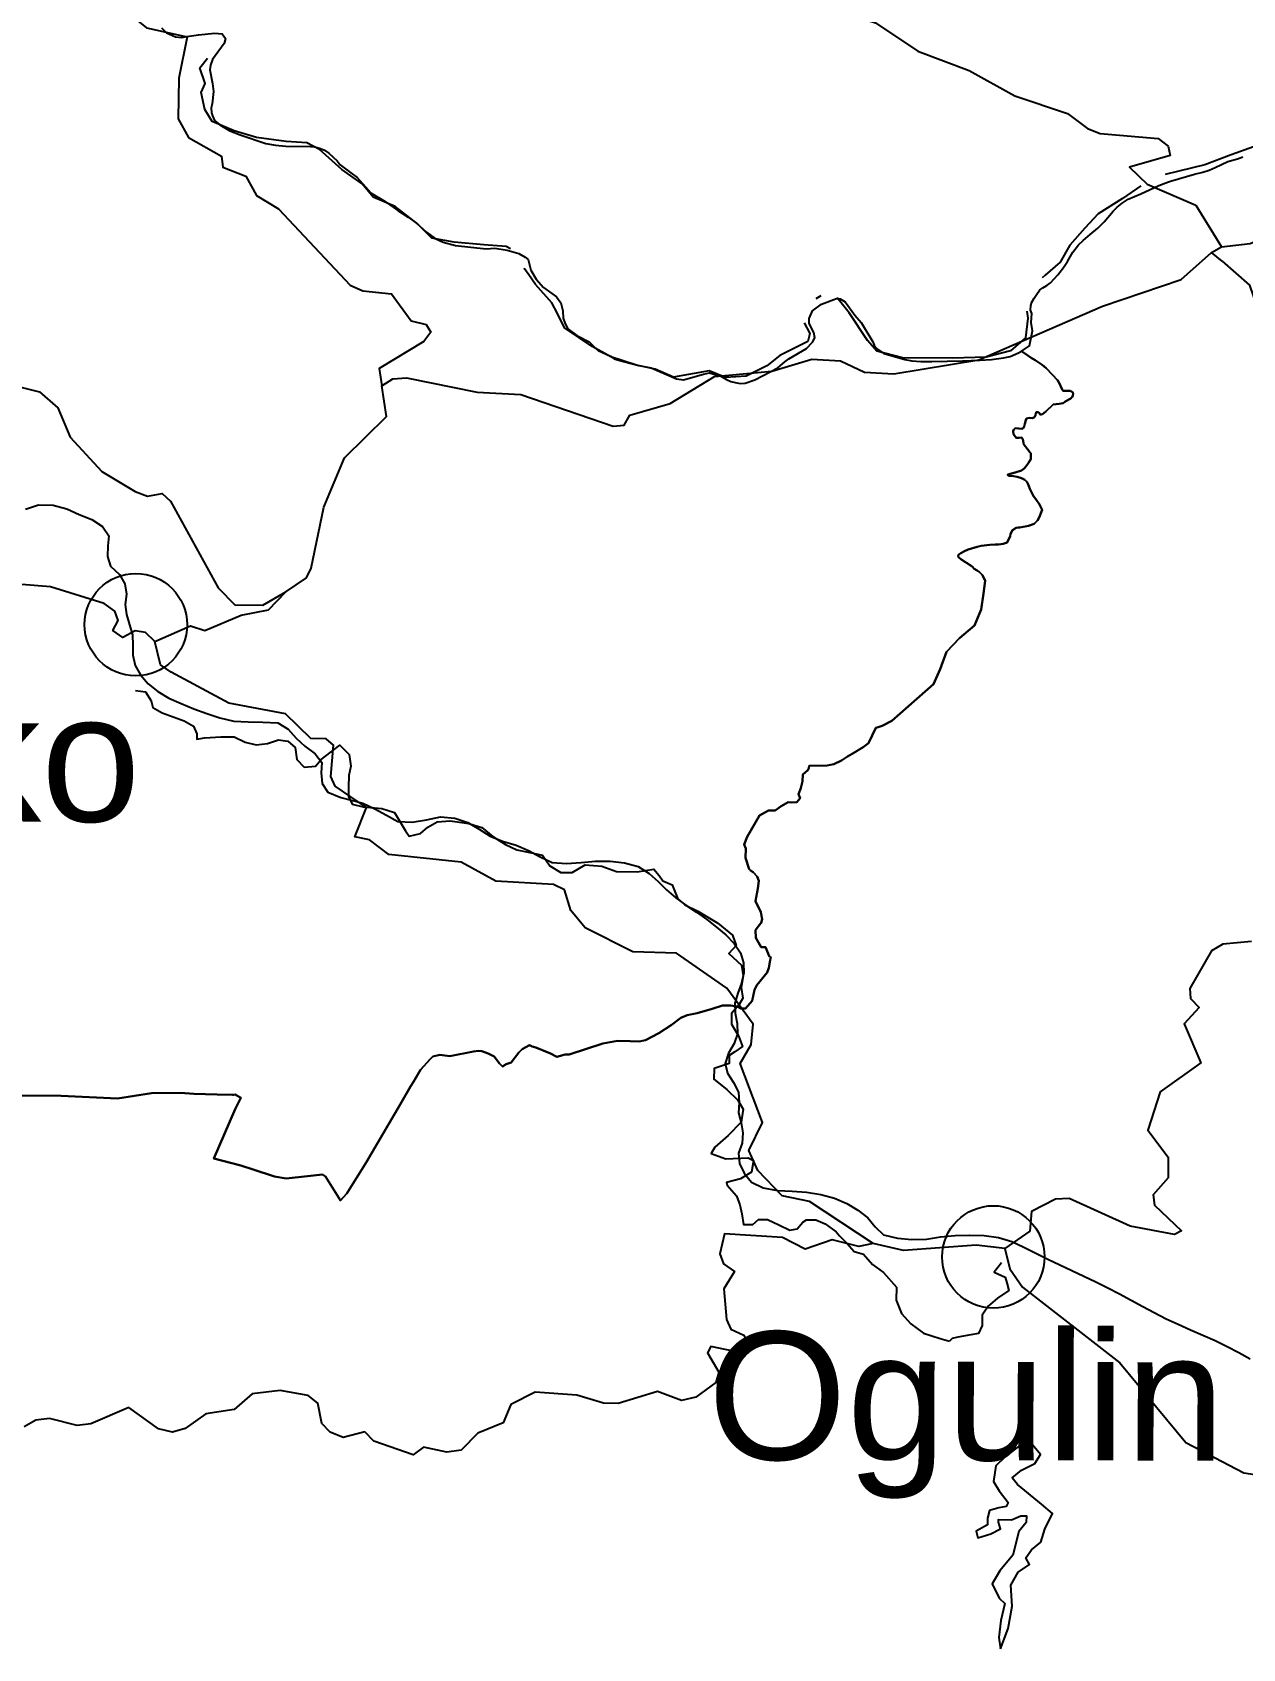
# Model space of a CAD drawing. Header units: metres. Extents: x 13.21 to 19.52, y 42.14 to 46.62.
# Drawn here: x 15.0523 to 15.2645, y 45.2001 to 45.4835 of the extents above; entities that cross this region are included whole.
import ezdxf

# ---------------------------------------------------------------- set-up
doc = ezdxf.new("R2010")
doc.units = ezdxf.units.M
doc.header["$MEASUREMENT"] = 0
for name, color, linetype in [('CESTE', 5, 'Continuous'), ('grad_manji', 1, 'Continuous'), ('hr', 9, 'Continuous'), ('naziv_manji', 1, 'Continuous'), ('PRUGE', 7, 'Continuous'), ('RIJEKE', 4, 'Continuous')]:
    doc.layers.add(name, color=color, linetype=linetype)
doc.styles.get("Standard").update_dxf_attribs({"font": 'arial.ttf'})

msp = doc.modelspace()

# ---------------------------------------------------------------- linework, layer by layer
at = {"layer": 'CESTE'}
for p, q in [((15.25906, 45.44485), (15.2608, 45.44587)), ((15.26092, 45.44337), (15.25906, 45.44485))]:
    msp.add_line(p, q, dxfattribs=at)
for points in [[(15.18881, 45.50224), (15.18723, 45.49696), (15.19062, 45.49236), (15.19036, 45.49052), (15.19167, 45.489), (15.1955, 45.48659), (15.20015, 45.48511), (15.20758, 45.48016), (15.21658, 45.47677), (15.22459, 45.47233), (15.23383, 45.46921), (15.23729, 45.46657), (15.23955, 45.46571), (15.24967, 45.46484), (15.25145, 45.46349), (15.25178, 45.46187), (15.24469, 45.45982), (15.24777, 45.45683), (15.25632, 45.45313), (15.2608, 45.44587)], [(15.0667, 45.48612), (15.06933, 45.4867), (15.07236, 45.48423), (15.0795, 45.48266), (15.07799, 45.47545), (15.07792, 45.46832), (15.07973, 45.465), (15.08552, 45.46174), (15.08575, 45.45982), (15.08975, 45.45827), (15.09161, 45.45485), (15.0955, 45.45254), (15.10808, 45.43912), (15.11027, 45.43816), (15.11528, 45.43761), (15.11875, 45.43287), (15.12136, 45.43225), (15.12217, 45.43091), (15.12095, 45.42923), (15.11312, 45.42455), (15.1136, 45.42147)], [(15.2608, 45.44587), (15.26581, 45.44644), (15.27234, 45.44923), (15.27747, 45.44949), (15.28395, 45.45221), (15.29402, 45.45266), (15.30095, 45.45491), (15.31461, 45.45026), (15.32223, 45.4497), (15.33216, 45.45036)], [(14.9759, 45.45201), (14.97775, 45.45069), (14.97709, 45.44541), (14.97849, 45.44201), (14.98318, 45.43776), (14.98744, 45.43577), (15.00563, 45.42926), (15.01775, 45.42643), (15.0314, 45.42155), (15.03641, 45.42093), (15.04646, 45.42217), (15.05361, 45.42046), (15.05678, 45.41765), (15.05897, 45.4125), (15.06453, 45.40648), (15.07039, 45.40296), (15.07252, 45.40216), (15.07507, 45.40262), (15.07654, 45.40125), (15.0849, 45.38608), (15.08781, 45.38311), (15.09272, 45.38303), (15.09677, 45.38537)], [(15.1136, 45.42147), (15.11556, 45.42272), (15.11793, 45.42288), (15.1303, 45.42038), (15.13795, 45.41997), (15.15417, 45.41441), (15.15606, 45.41459), (15.1571, 45.41634), (15.16416, 45.41839), (15.17191, 45.4231), (15.18198, 45.42406), (15.18898, 45.42616), (15.19402, 45.42586), (15.19821, 45.42388), (15.20335, 45.42361), (15.21823, 45.42604), (15.23993, 45.43546), (15.2537, 45.44015), (15.25906, 45.44485)], [(15.26092, 45.44337), (15.26568, 45.43914), (15.2687, 45.43042), (15.27002, 45.42893), (15.27264, 45.42845), (15.27379, 45.42717), (15.276, 45.42198), (15.27889, 45.41899), (15.2862, 45.41468)], [(15.09677, 45.38537), (15.10039, 45.38782), (15.10122, 45.38955), (15.10342, 45.40022), (15.10707, 45.40884), (15.11441, 45.41613), (15.1136, 45.42147)], [(15.0738, 45.37665), (15.07217, 45.37827), (15.07035, 45.37855), (15.06823, 45.37739), (15.06647, 45.37857), (15.06739, 45.38036), (15.06678, 45.382), (15.06493, 45.38331), (15.05555, 45.38623), (15.05051, 45.38666)], [(15.0738, 45.37665), (15.08009, 45.37941), (15.08256, 45.37859), (15.08897, 45.38129), (15.09375, 45.38221), (15.09677, 45.38537)], [(15.19973, 45.27113), (15.1886, 45.27849), (15.18377, 45.27952), (15.1795, 45.28394), (15.17794, 45.28742), (15.18032, 45.29232), (15.17642, 45.30271), (15.17837, 45.306), (15.17868, 45.30956), (15.17406, 45.31592), (15.16525, 45.32204), (15.15759, 45.32228), (15.14925, 45.32645), (15.14673, 45.32953), (15.14565, 45.33313), (15.1437, 45.33405), (15.13358, 45.33467), (15.12754, 45.33798), (15.11485, 45.33933), (15.11144, 45.34191), (15.10885, 45.34245), (15.11089, 45.34757), (15.10544, 45.35128), (15.10464, 45.35298), (15.10514, 45.3585), (15.10386, 45.3596), (15.10114, 45.35965), (15.09669, 45.36399), (15.0868, 45.36584), (15.07667, 45.37127), (15.07483, 45.37258), (15.0738, 45.37665)], [(15.26603, 45.3241), (15.26102, 45.32363), (15.25903, 45.32246), (15.25523, 45.31582), (15.25538, 45.31406), (15.25688, 45.31248), (15.25426, 45.30967), (15.25716, 45.30279), (15.25007, 45.29772), (15.2479, 45.29103), (15.25145, 45.28628), (15.25146, 45.28265), (15.2488, 45.27964), (15.24905, 45.27786), (15.2538, 45.27333), (15.25255, 45.27272), (15.2448, 45.27416), (15.23412, 45.279), (15.23168, 45.27889), (15.22751, 45.27675), (15.22722, 45.2733), (15.22279, 45.27025)], [(15.19973, 45.27113), (15.19722, 45.27064), (15.19257, 45.2718), (15.18783, 45.27016), (15.18385, 45.27216), (15.1737, 45.27282), (15.17285, 45.26932), (15.17351, 45.26759), (15.17542, 45.2662), (15.17354, 45.26321), (15.17401, 45.25784), (15.17477, 45.25611), (15.17704, 45.25504), (15.17773, 45.25368), (15.17631, 45.25201), (15.1713, 45.25309), (15.17068, 45.252), (15.17267, 45.24857), (15.17216, 45.24677), (15.16866, 45.24422), (15.16615, 45.24359), (15.16193, 45.24522), (15.15505, 45.24309), (15.15247, 45.24314), (15.14781, 45.24453), (15.14049, 45.24507), (15.13621, 45.2429), (15.13486, 45.23968), (15.13042, 45.23786), (15.1275, 45.23493), (15.125, 45.23457), (15.12089, 45.23545), (15.11907, 45.2341), (15.11218, 45.23646), (15.11063, 45.23812), (15.10684, 45.23715), (15.10454, 45.23809), (15.10311, 45.23961), (15.10241, 45.24313), (15.10068, 45.24451), (15.09576, 45.24536), (15.09086, 45.24478), (15.08769, 45.24201), (15.08276, 45.24125), (15.07911, 45.23868), (15.07688, 45.23808), (15.07446, 45.23863), (15.06926, 45.2424), (15.06259, 45.23955), (15.0602, 45.23924), (15.05533, 45.24047), (15.05293, 45.24016), (15.05089, 45.23899)], [(15.22279, 45.27025), (15.21778, 45.27083), (15.20506, 45.26992), (15.19973, 45.27113)], [(15.22279, 45.27025), (15.22367, 45.2667), (15.22589, 45.2635), (15.24298, 45.2502), (15.25453, 45.23628), (15.26474, 45.23093), (15.26967, 45.23016), (15.27173, 45.22901), (15.27237, 45.22493)]]:
    msp.add_lwpolyline(points, dxfattribs=at)
at = {"layer": 'grad_manji'}
for centre in [(15.07048, 45.37962), (15.2208, 45.26878)]:
    msp.add_circle(centre, 0.00898, dxfattribs=at)
at = {"layer": 'hr'}
for points in [[(15.07496, 45.48427), (15.07583, 45.48337), (15.07741, 45.48266), (15.07855, 45.48257), (15.07941, 45.48274), (15.08144, 45.483), (15.08434, 45.48329), (15.08561, 45.48318), (15.08618, 45.48235), (15.08594, 45.48152), (15.08394, 45.47868), (15.08355, 45.4777), (15.08345, 45.47687), (15.08391, 45.47447), (15.08407, 45.47309), (15.08384, 45.47093), (15.08371, 45.47021), (15.08374, 45.46932), (15.08391, 45.46881), (15.08429, 45.468), (15.08521, 45.46726), (15.08697, 45.4662), (15.08876, 45.46546), (15.09325, 45.46399), (15.09496, 45.46365), (15.09679, 45.4635), (15.10107, 45.46342), (15.10186, 45.46337), (15.10283, 45.46311), (15.10358, 45.4628), (15.10429, 45.46227), (15.10577, 45.46093), (15.10629, 45.46024), (15.10794, 45.45898), (15.10928, 45.45803), (15.11119, 45.45582), (15.11175, 45.45529), (15.11417, 45.45379), (15.11641, 45.45221), (15.11824, 45.45107), (15.11971, 45.44998), (15.12146, 45.44842), (15.12297, 45.44733), (15.12433, 45.44665), (15.12652, 45.44607), (15.13192, 45.44552), (15.13339, 45.4456), (15.13556, 45.44529), (15.13762, 45.44466), (15.13872, 45.44403), (15.13926, 45.44364), (15.13971, 45.44175), (15.14064, 45.44018), (15.14192, 45.43874), (15.14343, 45.4377), (15.14421, 45.43707), (15.14498, 45.43602), (15.14534, 45.43462), (15.14538, 45.43334), (15.14577, 45.43233), (15.14621, 45.43147), (15.1478, 45.4303), (15.14993, 45.4292), (15.15123, 45.42791), (15.15151, 45.42769), (15.15367, 45.42667), (15.15449, 45.42618), (15.15596, 45.42573), (15.15868, 45.42505), (15.16084, 45.42463), (15.16523, 45.42271), (15.1665, 45.42253), (15.16729, 45.42279), (15.16999, 45.42354), (15.17105, 45.42375), (15.17304, 45.4232), (15.17401, 45.4226), (15.17479, 45.42223), (15.17552, 45.42209), (15.17643, 45.42192), (15.17729, 45.42195), (15.17902, 45.42252), (15.183, 45.42462), (15.18426, 45.42571), (15.18498, 45.42623), (15.18807, 45.42804), (15.18912, 45.42912), (15.18953, 45.42993), (15.18933, 45.43081), (15.18851, 45.43242), (15.1885, 45.43331), (15.18911, 45.43465), (15.19066, 45.4358), (15.19333, 45.43677), (15.19395, 45.43672), (15.1948, 45.43623), (15.19655, 45.43388), (15.19766, 45.43258), (15.1997, 45.4292), (15.19991, 45.42862), (15.20031, 45.42802), (15.20162, 45.42714), (15.20527, 45.42609), (15.20654, 45.42588), (15.20808, 45.42574), (15.21, 45.42574), (15.2154, 45.42589), (15.21841, 45.42601), (15.22046, 45.42611), (15.2226, 45.42638), (15.22375, 45.42665), (15.22524, 45.42726), (15.22576, 45.42759), (15.22684, 45.42682), (15.22743, 45.42638), (15.22811, 45.426), (15.22885, 45.42551), (15.22938, 45.42519), (15.23004, 45.4246), (15.2312, 45.42344), (15.23203, 45.42248), (15.23234, 45.42204), (15.23287, 45.42084), (15.23303, 45.42063), (15.2342, 45.42062), (15.2345, 45.42051), (15.23471, 45.42034), (15.23479, 45.42011), (15.23474, 45.41979), (15.2346, 45.41951), (15.23442, 45.41931), (15.23336, 45.41866), (15.23304, 45.41847), (15.23272, 45.41837), (15.23235, 45.41833), (15.23128, 45.41824), (15.22999, 45.41696), (15.2294, 45.41654), (15.22918, 45.41646), (15.22902, 45.41649), (15.22889, 45.41662), (15.22881, 45.41677), (15.22865, 45.41687), (15.22845, 45.4169), (15.22831, 45.41685), (15.2282, 45.41643), (15.22817, 45.41627), (15.22815, 45.41622), (15.22799, 45.41601), (15.2278, 45.41588), (15.22765, 45.41583), (15.22718, 45.4159), (15.22686, 45.41583), (15.22662, 45.41575), (15.22648, 45.41548), (15.22635, 45.4148), (15.22623, 45.41436), (15.22608, 45.41414), (15.22592, 45.41402), (15.22578, 45.41396), (15.2246, 45.41404), (15.22437, 45.41382), (15.2243, 45.41355), (15.22435, 45.41304), (15.2248, 45.4124), (15.2253, 45.41239), (15.22576, 45.41243), (15.22596, 45.41213), (15.22604, 45.41182), (15.2261, 45.41144), (15.22616, 45.41122), (15.22642, 45.41083), (15.22679, 45.41037), (15.22721, 45.40988), (15.22737, 45.40966), (15.2274, 45.40926), (15.2274, 45.40884), (15.22737, 45.40863), (15.22697, 45.40796), (15.22656, 45.40739), (15.22618, 45.40699), (15.22572, 45.40664), (15.22463, 45.40632), (15.22332, 45.40593), (15.22334, 45.40581), (15.22352, 45.40573), (15.22371, 45.40571), (15.22435, 45.40567), (15.22499, 45.40556), (15.22574, 45.40533), (15.22633, 45.40502), (15.22664, 45.40469), (15.22686, 45.40434), (15.22719, 45.40342), (15.22784, 45.40216), (15.22841, 45.40136), (15.22848, 45.40125), (15.22881, 45.40078), (15.22914, 45.40024), (15.22934, 45.39974), (15.22924, 45.39948), (15.22893, 45.39867), (15.2288, 45.3983), (15.22856, 45.3979), (15.22795, 45.39731), (15.22695, 45.39697), (15.22542, 45.39667), (15.22514, 45.39668), (15.22481, 45.3966), (15.22418, 45.39621), (15.224, 45.39587), (15.22383, 45.39546), (15.22375, 45.39513), (15.22327, 45.39413), (15.22322, 45.39401), (15.22255, 45.39379), (15.22172, 45.39365), (15.22115, 45.39368), (15.22016, 45.39361), (15.21867, 45.39344), (15.21796, 45.39327), (15.21639, 45.3928), (15.21572, 45.39249), (15.21508, 45.39214), (15.21474, 45.3919), (15.21461, 45.39171), (15.21472, 45.39147), (15.2151, 45.3911), (15.21694, 45.38995), (15.21713, 45.38976), (15.21742, 45.38943), (15.21794, 45.38913), (15.2183, 45.38891), (15.21856, 45.38866), (15.21879, 45.38839), (15.21889, 45.38827), (15.21939, 45.38731), (15.21909, 45.38507), (15.21864, 45.38229), (15.21748, 45.37946), (15.21489, 45.37725), (15.21258, 45.37484), (15.21149, 45.37181), (15.21033, 45.36919), (15.203, 45.36276), (15.20133, 45.36191), (15.20062, 45.36167), (15.20018, 45.36151), (15.19889, 45.35883), (15.19801, 45.35817), (15.19607, 45.35696), (15.19521, 45.3565), (15.19419, 45.35579), (15.19283, 45.35514), (15.19169, 45.35494), (15.18854, 45.35485), (15.18843, 45.35449), (15.18831, 45.35414), (15.18743, 45.35333), (15.18737, 45.35218), (15.18707, 45.35096), (15.18663, 45.34989), (15.18693, 45.34923), (15.18635, 45.34853), (15.18548, 45.34842), (15.18484, 45.34853), (15.18362, 45.34782), (15.18254, 45.34702), (15.1814, 45.34707), (15.17981, 45.34616), (15.17764, 45.34242), (15.17714, 45.3411), (15.17742, 45.34039), (15.17734, 45.33872), (15.17798, 45.33675), (15.17826, 45.33652), (15.1787, 45.33624), (15.17942, 45.33548), (15.1797, 45.33473), (15.17952, 45.33339), (15.17912, 45.33113), (15.18004, 45.32921), (15.18025, 45.32799), (15.18012, 45.32737), (15.17975, 45.32693), (15.17909, 45.32607), (15.17916, 45.3247), (15.18009, 45.32308), (15.18088, 45.32308), (15.18132, 45.32196), (15.18153, 45.32152), (15.18181, 45.32126), (15.18166, 45.32081), (15.18144, 45.31949), (15.18115, 45.31862), (15.17935, 45.31641), (15.17891, 45.3156), (15.17855, 45.31367), (15.17733, 45.31231), (15.17689, 45.31234), (15.17653, 45.31235), (15.17591, 45.31271), (15.17476, 45.31287), (15.17331, 45.31287), (15.17153, 45.31227), (15.16886, 45.31151), (15.16713, 45.31116), (15.16599, 45.31071), (15.16434, 45.30939), (15.16218, 45.30798), (15.1598, 45.30677), (15.15873, 45.30656), (15.15713, 45.30658), (15.15493, 45.30668), (15.15234, 45.30617), (15.14646, 45.30426), (15.14575, 45.30426), (15.1443, 45.30386), (15.14316, 45.30442), (15.14058, 45.30549), (15.13994, 45.30569), (15.1395, 45.30589), (15.13821, 45.30518), (15.13763, 45.30462), (15.13627, 45.30285), (15.13541, 45.3026), (15.13475, 45.30219), (15.13426, 45.3027), (15.13332, 45.30391), (15.13225, 45.30443), (15.13111, 45.30484), (15.13053, 45.30489), (15.12968, 45.30479), (15.1255, 45.30398), (15.12379, 45.30423), (15.12257, 45.30393), (15.12206, 45.30348), (15.12041, 45.30161), (15.11918, 45.29948), (15.1186, 45.29867), (15.11681, 45.29549), (15.11083, 45.28533), (15.10746, 45.27991), (15.10685, 45.27921), (15.10638, 45.27865), (15.10372, 45.2829), (15.10323, 45.28321), (15.10057, 45.28296), (15.09684, 45.28256), (15.09476, 45.28291), (15.09105, 45.28413), (15.08889, 45.28479), (15.08417, 45.28601), (15.0879, 45.29471), (15.08891, 45.29668), (15.08791, 45.29723), (15.08766, 45.29721), (15.0874, 45.29721), (15.08476, 45.29724), (15.08066, 45.29739), (15.07829, 45.29755), (15.07321, 45.2975), (15.06725, 45.29655), (15.05742, 45.297), (15.04766, 45.29706)], [(15.04766, 45.29706), (15.05742, 45.297), (15.06725, 45.29655), (15.07321, 45.2975), (15.07829, 45.29755), (15.08066, 45.29739), (15.08476, 45.29724), (15.0874, 45.29721), (15.08766, 45.29721), (15.08791, 45.29723), (15.08891, 45.29668), (15.0879, 45.29471), (15.08417, 45.28601), (15.08889, 45.28479), (15.09105, 45.28413), (15.09476, 45.28291), (15.09684, 45.28256), (15.10057, 45.28296), (15.10323, 45.28321), (15.10372, 45.2829), (15.10638, 45.27865), (15.10685, 45.27921), (15.10746, 45.27991), (15.11083, 45.28533), (15.11681, 45.29549), (15.1186, 45.29867), (15.11918, 45.29948), (15.12041, 45.30161), (15.12206, 45.30348), (15.12257, 45.30393), (15.12379, 45.30423), (15.1255, 45.30398), (15.12968, 45.30479), (15.13053, 45.30489), (15.13111, 45.30484), (15.13225, 45.30443), (15.13332, 45.30391), (15.13426, 45.3027), (15.13475, 45.30219), (15.13541, 45.3026), (15.13627, 45.30285), (15.13763, 45.30462), (15.13821, 45.30518), (15.1395, 45.30589), (15.13994, 45.30569), (15.14058, 45.30549), (15.14316, 45.30442), (15.1443, 45.30386), (15.14575, 45.30426), (15.14646, 45.30426), (15.15234, 45.30617), (15.15493, 45.30668), (15.15713, 45.30658), (15.15873, 45.30656), (15.1598, 45.30677), (15.16218, 45.30798), (15.16434, 45.30939), (15.16599, 45.31071), (15.16713, 45.31116), (15.16886, 45.31151), (15.17153, 45.31227), (15.17331, 45.31287), (15.17476, 45.31287), (15.17591, 45.31271), (15.17653, 45.31235), (15.17689, 45.31234), (15.17733, 45.31231), (15.17855, 45.31367), (15.17891, 45.3156), (15.17935, 45.31641), (15.18115, 45.31862), (15.18144, 45.31949), (15.18166, 45.32081), (15.18181, 45.32126), (15.18153, 45.32152), (15.18132, 45.32196), (15.18088, 45.32308), (15.18009, 45.32308), (15.17916, 45.3247), (15.17909, 45.32607), (15.17975, 45.32693), (15.18012, 45.32737), (15.18025, 45.32799), (15.18004, 45.32921), (15.17912, 45.33113), (15.17952, 45.33339), (15.1797, 45.33473), (15.17942, 45.33548), (15.1787, 45.33624), (15.17826, 45.33652), (15.17798, 45.33675), (15.17734, 45.33872), (15.17742, 45.34039), (15.17714, 45.3411), (15.17764, 45.34242), (15.17981, 45.34616), (15.1814, 45.34707), (15.18254, 45.34702), (15.18362, 45.34782), (15.18484, 45.34853), (15.18548, 45.34842), (15.18635, 45.34853), (15.18693, 45.34923), (15.18663, 45.34989), (15.18707, 45.35096), (15.18737, 45.35218), (15.18743, 45.35333), (15.18831, 45.35414), (15.18843, 45.35449), (15.18854, 45.35485), (15.19169, 45.35494), (15.19283, 45.35514), (15.19419, 45.35579), (15.19521, 45.3565), (15.19607, 45.35696), (15.19801, 45.35817), (15.19889, 45.35883), (15.20018, 45.36151), (15.20062, 45.36167), (15.20133, 45.36191), (15.203, 45.36276), (15.21033, 45.36919), (15.21149, 45.37181), (15.21258, 45.37484), (15.21489, 45.37725), (15.21748, 45.37946), (15.21864, 45.38229), (15.21909, 45.38507), (15.21939, 45.38731), (15.21889, 45.38827), (15.21879, 45.38839), (15.21856, 45.38866), (15.2183, 45.38891), (15.21794, 45.38913), (15.21742, 45.38943), (15.21713, 45.38976), (15.21694, 45.38995), (15.2151, 45.3911), (15.21472, 45.39147), (15.21461, 45.39171), (15.21474, 45.3919), (15.21508, 45.39214), (15.21572, 45.39249), (15.21639, 45.3928), (15.21796, 45.39327), (15.21867, 45.39344), (15.22016, 45.39361), (15.22115, 45.39368), (15.22172, 45.39365), (15.22255, 45.39379), (15.22322, 45.39401), (15.22327, 45.39413), (15.22375, 45.39513), (15.22383, 45.39546), (15.224, 45.39587), (15.22418, 45.39621), (15.22481, 45.3966), (15.22514, 45.39668), (15.22542, 45.39667), (15.22695, 45.39697), (15.22795, 45.39731), (15.22856, 45.3979), (15.2288, 45.3983), (15.22893, 45.39867), (15.22924, 45.39948), (15.22934, 45.39974), (15.22914, 45.40024), (15.22881, 45.40078), (15.22848, 45.40125), (15.22841, 45.40136), (15.22784, 45.40216), (15.22719, 45.40342), (15.22686, 45.40434), (15.22664, 45.40469), (15.22633, 45.40502), (15.22574, 45.40533), (15.22499, 45.40556), (15.22435, 45.40567), (15.22371, 45.40571), (15.22352, 45.40573), (15.22334, 45.40581), (15.22332, 45.40593), (15.22463, 45.40632), (15.22572, 45.40664), (15.22618, 45.40699), (15.22656, 45.40739), (15.22697, 45.40796), (15.22737, 45.40863), (15.2274, 45.40884), (15.2274, 45.40926), (15.22737, 45.40966), (15.22721, 45.40988), (15.22679, 45.41037), (15.22642, 45.41083), (15.22616, 45.41122), (15.2261, 45.41144), (15.22604, 45.41182), (15.22596, 45.41213), (15.22576, 45.41243), (15.2253, 45.41239), (15.2248, 45.4124), (15.22435, 45.41304), (15.2243, 45.41355), (15.22437, 45.41382), (15.2246, 45.41404), (15.22578, 45.41396), (15.22592, 45.41402), (15.22608, 45.41414), (15.22623, 45.41436), (15.22635, 45.4148), (15.22648, 45.41548), (15.22662, 45.41575), (15.22686, 45.41583), (15.22718, 45.4159), (15.22765, 45.41583), (15.2278, 45.41588), (15.22799, 45.41601), (15.22815, 45.41622), (15.22817, 45.41627), (15.2282, 45.41643), (15.22831, 45.41685), (15.22845, 45.4169), (15.22865, 45.41687), (15.22881, 45.41677), (15.22889, 45.41662), (15.22902, 45.41649), (15.22918, 45.41646), (15.2294, 45.41654), (15.22999, 45.41696), (15.23128, 45.41824), (15.23235, 45.41833), (15.23272, 45.41837), (15.23304, 45.41847), (15.23336, 45.41866), (15.23442, 45.41931), (15.2346, 45.41951), (15.23474, 45.41979), (15.23479, 45.42011), (15.23471, 45.42034), (15.2345, 45.42051), (15.2342, 45.42062), (15.23303, 45.42063), (15.23287, 45.42084), (15.23234, 45.42204), (15.23203, 45.42248), (15.2312, 45.42344), (15.23004, 45.4246), (15.22938, 45.42519), (15.22885, 45.42551), (15.22811, 45.426), (15.22743, 45.42638), (15.22684, 45.42682), (15.22576, 45.42759), (15.22716, 45.42848), (15.22765, 45.43113), (15.22742, 45.4326), (15.22755, 45.43419), (15.22733, 45.43477), (15.22739, 45.43557), (15.22757, 45.43616), (15.22793, 45.43684), (15.22842, 45.43758), (15.22896, 45.43829), (15.22948, 45.43869), (15.2302, 45.4391), (15.23083, 45.43953), (15.23213, 45.44094), (15.23309, 45.44221), (15.23382, 45.44329), (15.23472, 45.44492), (15.23574, 45.4462), (15.23657, 45.44698), (15.23776, 45.44802), (15.23914, 45.44913), (15.24024, 45.45021), (15.2418, 45.45211), (15.2425, 45.4528), (15.24338, 45.45351), (15.24444, 45.4542), (15.24665, 45.45517), (15.24982, 45.45663), (15.25151, 45.45725), (15.25185, 45.45734), (15.25606, 45.4586), (15.25754, 45.45894), (15.25864, 45.45931), (15.25967, 45.45976), (15.26188, 45.46081), (15.26361, 45.46129), (15.26456, 45.46163)]]:
    msp.add_lwpolyline(points, dxfattribs=at)
at = {"layer": 'PRUGE'}
msp.add_lwpolyline([(15.05115, 45.39984), (15.05343, 45.40065), (15.05343, 45.40065), (15.05601, 45.40059), (15.05836, 45.39993), (15.06053, 45.39895), (15.06276, 45.39804), (15.06463, 45.3968), (15.06575, 45.39521), (15.06555, 45.39341), (15.06552, 45.39159), (15.06606, 45.38986), (15.06762, 45.38841), (15.06856, 45.38675), (15.06885, 45.38496), (15.0686, 45.38316), (15.06886, 45.38138), (15.06939, 45.37961), (15.06989, 45.37785), (15.06994, 45.37605), (15.06996, 45.37425), (15.07036, 45.37248), (15.07129, 45.37081), (15.07265, 45.36927), (15.07431, 45.3679), (15.07628, 45.36676), (15.07843, 45.36579), (15.08065, 45.36489), (15.0829, 45.36404), (15.08522, 45.36329), (15.08766, 45.36272), (15.09018, 45.36256), (15.09276, 45.36253), (15.09537, 45.36241), (15.09716, 45.36129), (15.09859, 45.35974), (15.10012, 45.3583), (15.10192, 45.35696), (15.10306, 45.35547), (15.10297, 45.35363), (15.10312, 45.35177), (15.10414, 45.35024), (15.10642, 45.3493), (15.11027, 45.34833), (15.1124, 45.34734), (15.11441, 45.3462), (15.11639, 45.34509), (15.11892, 45.34499), (15.12143, 45.34541), (15.12386, 45.34593), (15.12386, 45.34593), (15.12641, 45.34569), (15.12869, 45.34491), (15.13069, 45.34376), (15.13258, 45.34254), (15.13476, 45.34165), (15.13715, 45.34099), (15.1393, 45.34002), (15.14135, 45.33892), (15.14345, 45.33793), (15.14598, 45.33777), (15.14854, 45.33793), (15.15108, 45.33816), (15.15108, 45.33816), (15.15363, 45.33815), (15.15616, 45.33786), (15.15852, 45.3372), (15.16045, 45.33602), (15.16205, 45.33461), (15.16348, 45.33312), (15.16512, 45.33174), (15.16689, 45.33044), (15.16874, 45.3292), (15.17055, 45.32793), (15.17228, 45.3266), (15.17391, 45.32522), (15.17539, 45.32374), (15.17645, 45.32212), (15.17703, 45.32036), (15.17704, 45.31856), (15.17665, 45.31679), (15.17604, 45.31504), (15.17549, 45.31327), (15.17553, 45.31149), (15.17591, 45.3097), (15.17598, 45.30789), (15.17536, 45.30617), (15.17438, 45.30451), (15.17379, 45.30272), (15.17419, 45.30101), (15.17527, 45.29934), (15.1761, 45.29764), (15.17627, 45.29586), (15.1761, 45.29406), (15.17662, 45.2923), (15.17689, 45.29051), (15.17675, 45.28871), (15.17614, 45.28695), (15.1763, 45.28518), (15.17714, 45.28346), (15.17843, 45.28187), (15.18046, 45.28088), (15.18297, 45.2804), (15.18552, 45.28034), (15.18806, 45.28012), (15.19054, 45.2797), (15.19294, 45.27907), (15.19511, 45.27815), (15.19707, 45.27699), (15.19878, 45.27564), (15.20006, 45.27406), (15.20152, 45.27268), (15.20399, 45.2721), (15.20652, 45.27184), (15.20907, 45.2719), (15.21156, 45.2723), (15.21409, 45.27255), (15.21663, 45.27262), (15.21663, 45.27262), (15.21919, 45.27254), (15.22168, 45.27217), (15.22404, 45.2715), (15.22617, 45.2705), (15.22825, 45.26945), (15.23033, 45.26841), (15.23244, 45.26741), (15.23456, 45.2664), (15.23667, 45.2654), (15.23879, 45.26439), (15.24088, 45.26336), (15.24294, 45.2623), (15.24496, 45.26121), (15.24698, 45.26011), (15.24902, 45.25903), (15.25108, 45.25796), (15.2532, 45.25697), (15.25536, 45.25601), (15.25753, 45.25508), (15.25968, 45.25411), (15.26179, 45.2531), (15.26383, 45.25202), (15.26584, 45.25091)], dxfattribs=at)
at = {"layer": 'RIJEKE'}
for points in [[(15.13615, 45.44552), (15.13541, 45.44594), (15.13149, 45.4462), (15.12629, 45.4467), (15.12239, 45.4474), (15.11982, 45.44995), (15.11593, 45.45295), (15.11206, 45.45459), (15.11014, 45.4569), (15.10657, 45.45944), (15.1027, 45.46291), (15.10044, 45.46406), (15.09685, 45.46432), (15.09164, 45.46504), (15.08774, 45.46621), (15.08385, 45.46784), (15.08257, 45.46992), (15.08196, 45.4729), (15.08265, 45.4745), (15.08168, 45.47726), (15.08302, 45.47894)], [(15.33351, 45.45653), (15.33118, 45.45525), (15.32856, 45.45413), (15.32593, 45.45346), (15.32269, 45.45487), (15.31849, 45.45698), (15.31556, 45.45699), (15.31262, 45.45701), (15.30678, 45.45845), (15.30025, 45.45918), (15.29441, 45.46038), (15.28954, 45.4618), (15.28307, 45.4639), (15.27722, 45.46625), (15.27267, 45.46697), (15.27267, 45.46697), (15.26906, 45.46563), (15.26643, 45.46336), (15.26248, 45.462), (15.25789, 45.4602), (15.25331, 45.45909), (15.2509, 45.45851)], [(15.24665, 45.45655), (15.24345, 45.45435), (15.23917, 45.45163), (15.23685, 45.44912), (15.23419, 45.44616), (15.23252, 45.44319), (15.22989, 45.44091), (15.22936, 45.44042)], [(15.13936, 45.44097), (15.13863, 45.44202), (15.13855, 45.44214)], [(15.18766, 45.43254), (15.18865, 45.43066), (15.18831, 45.42928), (15.18338, 45.4268), (15.18107, 45.42497), (15.17747, 45.42316), (15.17387, 45.42296), (15.17097, 45.42413), (15.17097, 45.42413), (15.16738, 45.42346), (15.16476, 45.42302), (15.16152, 45.42442), (15.15827, 45.42513), (15.15372, 45.42655), (15.1505, 45.42841), (15.14565, 45.43165), (15.14437, 45.43417), (15.14343, 45.43602), (15.14055, 45.43925), (15.13936, 45.44097)], [(15.19055, 45.43726), (15.18966, 45.43676)], [(15.22666, 45.43459), (15.22684, 45.43337), (15.22645, 45.42993), (15.2238, 45.42765), (15.21956, 45.42654), (15.21368, 45.42634), (15.20489, 45.42641), (15.20035, 45.42759), (15.19874, 45.42944), (15.19555, 45.43428), (15.19342, 45.43691)], [(15.07044, 45.3681), (15.07218, 45.36786), (15.07315, 45.36625), (15.07345, 45.3651), (15.07507, 45.36418), (15.07701, 45.36347), (15.07896, 45.36277), (15.08057, 45.36184), (15.0812, 45.36046), (15.0812, 45.35955), (15.0825, 45.35977), (15.08543, 45.35998), (15.08543, 45.35998), (15.08771, 45.35997), (15.08965, 45.35904), (15.0916, 45.35857), (15.09356, 45.35878), (15.09551, 45.35945), (15.09551, 45.35945), (15.09715, 45.35922), (15.09843, 45.35807), (15.09873, 45.356), (15.10001, 45.35461), (15.10196, 45.35482), (15.10296, 45.35597), (15.10625, 45.35847), (15.10625, 45.35847), (15.10785, 45.35685), (15.10815, 45.35479), (15.10781, 45.35319), (15.10778, 45.35113), (15.10776, 45.34951), (15.10839, 45.34813), (15.11033, 45.34766), (15.11359, 45.34741), (15.11585, 45.3467), (15.11777, 45.34348), (15.11842, 45.34256), (15.12037, 45.34301), (15.12169, 45.34415), (15.12332, 45.34504), (15.1256, 45.34526), (15.1256, 45.34526), (15.12885, 45.34479), (15.13112, 45.34409), (15.13305, 45.34246), (15.1353, 45.34108), (15.13725, 45.34014), (15.13952, 45.33967), (15.14179, 45.33919), (15.14307, 45.33735), (15.145, 45.33619), (15.14695, 45.33617), (15.14926, 45.33753), (15.14926, 45.33753), (15.15217, 45.33728), (15.15476, 45.33635), (15.15834, 45.33632), (15.16128, 45.33677), (15.16128, 45.33677), (15.16224, 45.33562), (15.16289, 45.33469), (15.16449, 45.33399), (15.16545, 45.33168), (15.16672, 45.33053), (15.16899, 45.32937), (15.17253, 45.32727), (15.1751, 45.32519), (15.17573, 45.32335), (15.17441, 45.32199), (15.17666, 45.31991), (15.17695, 45.31807), (15.17661, 45.316), (15.1769, 45.31417), (15.17624, 45.31302), (15.17491, 45.31143), (15.17489, 45.30959), (15.17615, 45.30752), (15.1768, 45.30568), (15.17547, 45.30476), (15.17448, 45.30409), (15.17447, 45.30271), (15.17186, 45.30181), (15.17182, 45.29997), (15.17408, 45.29812), (15.17601, 45.29627), (15.17696, 45.29467), (15.17659, 45.29238), (15.17429, 45.29009), (15.17199, 45.28804), (15.17133, 45.2869), (15.17391, 45.28596), (15.17781, 45.28616), (15.17781, 45.28616), (15.17877, 45.2857), (15.17843, 45.28364), (15.17646, 45.2825), (15.17404, 45.28184), (15.17416, 45.28137), (15.17576, 45.27952), (15.17639, 45.27791), (15.1767, 45.27631), (15.177, 45.27446), (15.17863, 45.27445), (15.17961, 45.27537), (15.17961, 45.27537), (15.18123, 45.27535), (15.18318, 45.27442), (15.18511, 45.27349), (15.18641, 45.27371), (15.1874, 45.27485), (15.18807, 45.27531), (15.18807, 45.27531), (15.18969, 45.2753), (15.1913, 45.2746), (15.19322, 45.2732), (15.19386, 45.27251), (15.19515, 45.27112), (15.19643, 45.26973), (15.19805, 45.26927), (15.19964, 45.26743), (15.20157, 45.26603), (15.20381, 45.26349), (15.20377, 45.2612), (15.20472, 45.25889), (15.20633, 45.25705), (15.20857, 45.25542), (15.21148, 45.25449), (15.2131, 45.25401)], [(15.22226, 45.26772), (15.22093, 45.26613), (15.22288, 45.26521), (15.22317, 45.26427), (15.22349, 45.2629), (15.22152, 45.26154), (15.21988, 45.26017), (15.21887, 45.25858), (15.21884, 45.25674), (15.21818, 45.25537), (15.21687, 45.25515), (15.2146, 45.25471), (15.21361, 45.25448), (15.2131, 45.25401)], [(15.22206, 45.20011), (15.2234, 45.20367), (15.2241, 45.20757), (15.22384, 45.21124), (15.22516, 45.21353), (15.22713, 45.21489), (15.22651, 45.21604), (15.22748, 45.21742), (15.22914, 45.21879), (15.22982, 45.22107), (15.23115, 45.22383), (15.22924, 45.22543), (15.22506, 45.2289), (15.22411, 45.23006), (15.22574, 45.23142), (15.22805, 45.23256), (15.22905, 45.23415), (15.22735, 45.23621), (15.22735, 45.23621), (15.22549, 45.23579), (15.22287, 45.23374), (15.22122, 45.23216), (15.22085, 45.2294), (15.2218, 45.22779), (15.2234, 45.22571), (15.22306, 45.22502), (15.22177, 45.2248), (15.22013, 45.22436), (15.21978, 45.22298), (15.21977, 45.22183), (15.21779, 45.2207), (15.21811, 45.21955), (15.22039, 45.22022), (15.22203, 45.22113), (15.22172, 45.22228), (15.22172, 45.22274), (15.22172, 45.22274), (15.22399, 45.22272), (15.22564, 45.2234), (15.22564, 45.2234), (15.22661, 45.22338), (15.22658, 45.22225), (15.22527, 45.22064), (15.22424, 45.21653), (15.22192, 45.21378), (15.22058, 45.2115), (15.22185, 45.20896), (15.2228, 45.20804), (15.22212, 45.20506), (15.22175, 45.20209), (15.22206, 45.20011)]]:
    msp.add_lwpolyline(points, dxfattribs=at)

# ---------------------------------------------------------------- texts
at = {"layer": 'naziv_manji', "char_height": 0.0224579, "attachment_point": 1}
for s, insert, width, rotation in [('{\\fArial CE|b0|i0|c238|p34;Vrbovsko}      ', (14.94054, 45.36746), 0.1796631, 0.0386), ('{\\fArial CE|b0|i0|c238|p34;Ogulin}        ', (15.17075, 45.25571), 0.1010605, 359.875)]:
    msp.add_mtext(s, dxfattribs=dict(at, insert=insert, width=width, rotation=rotation))

doc.saveas('drawing.dxf')
